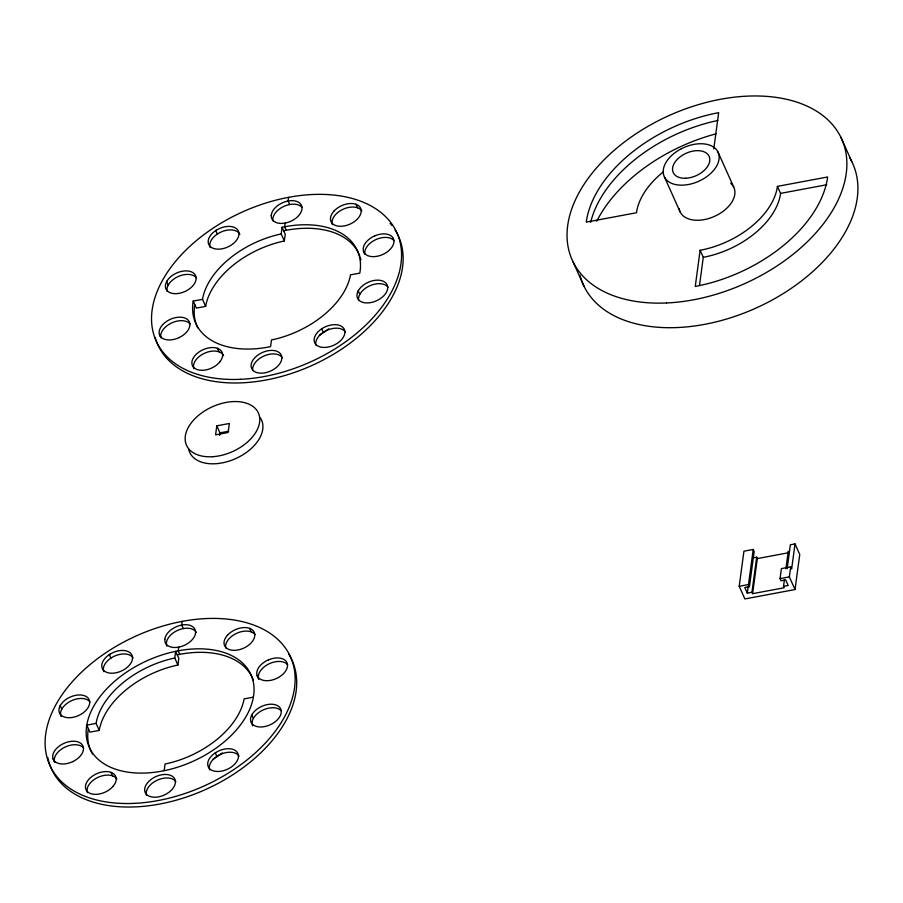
<?xml version="1.0" encoding="UTF-8"?>
<svg xmlns="http://www.w3.org/2000/svg" width="903" height="903" viewBox="0 0 903 903"><rect width="100%" height="100%" fill="white"/><g stroke="black" fill="none" stroke-linecap="round" stroke-linejoin="round"><path stroke-width="1.35" d="M174.764 658.016L175.667 651.334L178.817 658.343L177.914 665.037L175.588 665.534A78.775 49.146 -24.2 0 0 99.623 728.36L99.228 730.414L89.939 732.152L86.79 725.132L96.079 723.393L96.463 721.339A78.775 49.146 -24.2 0 1 172.439 658.524L174.764 658.016L177.914 665.037M178.715 647.124L178.207 650.815L179.787 654.325A88.618 55.286 -24.2 0 1 253.416 680.331M182.18 621.388L181.684 625.079L183.253 628.59M164.154 770.688L165.057 764.006L167.789 763.419A78.775 49.146 -24.2 0 0 243.754 700.593L244.081 698.911L253.371 697.172M216.799 425.832L215.591 434.851L228.12 432.514L229.339 423.484L216.799 425.832L219.96 432.853L219.61 435.427M281.194 233.956L282.097 227.274L284.637 226.755A88.618 55.286 -24.2 0 1 360.105 271.272L359.8 273.112L350.511 274.851L350.183 276.544A78.775 49.146 -24.2 0 1 274.219 339.359L271.487 339.946L270.584 346.639L268.439 347.068A88.618 55.286 -24.2 0 1 192.982 302.539L193.208 301.071L202.498 299.333L202.893 297.279A78.775 49.146 -24.2 0 1 278.869 234.464L281.194 233.956L284.343 240.977L282.018 241.485A78.775 49.146 -24.2 0 0 206.053 304.3L205.658 306.354L196.369 308.092L193.208 301.071M285.134 223.064L284.637 226.755L286.217 230.265A88.618 55.286 -24.2 0 1 359.846 256.283M288.61 197.328L288.102 201.019L289.682 204.529M284.343 240.977L285.246 234.295L282.097 227.274M700.13 250.255L695.254 286.443A128.012 79.859 -24.2 0 0 827.656 176.977L777.393 186.379L777.077 188.513A74.746 46.629 -24.2 0 1 701.778 249.962L700.13 250.255L703.279 257.276L699.532 285.111M713.788 148.848L718.664 112.661A128.012 79.859 -24.2 0 0 586.261 222.138L636.525 212.736L636.829 210.602A74.746 46.629 -24.2 0 1 663.366 171.852M787.19 568.461L790.373 544.791L795.012 543.922L799.753 554.453L795.024 589.546L744.885 598.926L739.207 586.284L743.937 551.191L753.215 549.453L754.163 551.564L749.445 586.657L744.794 587.526L747.323 593.136L751.962 592.266L756.691 557.185L753.204 557.828M747.323 593.136L748.226 586.386M749.445 586.657L748.497 584.546L753.215 549.453M784.436 579.613L783.533 586.363L784.165 587.763L752.594 593.677L757.324 558.585L756.691 557.185M783.533 586.363L788.172 585.494L785.655 579.884L781.005 580.753L780.057 578.642L781.411 568.619L790.701 566.881L791.638 568.992L795.012 543.922M785.892 568.822L788.263 551.27L788.883 552.681L757.324 558.585M795.024 589.546L789.346 576.904L790.701 566.881M777.393 186.379L780.553 193.389L780.237 195.533A74.746 46.629 -24.2 0 1 704.938 256.983L703.279 257.276M88.359 728.642L88.133 730.109A88.618 55.286 -24.2 0 0 92.535 754.073M194.788 304.582L194.563 306.049A88.618 55.286 -24.2 0 0 197.813 327.879M283.666 230.784L286.217 230.265M177.236 654.844L179.787 654.325M780.553 193.389L826.73 184.754M219.96 432.853L228.73 431.205M739.207 586.284L748.497 584.546M780.057 578.642L789.346 576.904M840.795 137.109L851.834 161.682M717.953 151.975L733.721 187.068M664.416 176.943L680.196 212.036M751.962 592.266L752.594 593.677M573.123 261.994L584.162 286.556M356.03 204.304L357.599 207.814M363.548 251.395L364.598 253.743M358.231 290.856L359.812 294.367M321.716 328.816L323.297 332.315M215.772 230.547L217.352 234.046M202.498 299.333L205.658 306.354M217.454 348.321L219.034 351.831M166.649 281.601L168.218 285.111M159.492 334.686L160.96 337.88A16.243 10.136 -24.2 0 1 173.263 322.258L174.256 321.897A16.243 10.136 -24.2 0 1 189.98 323.906M249.6 628.364L251.181 631.863M257.118 675.455L258.8 679.282M251.802 714.916L253.382 718.427M215.286 752.865L216.867 756.375M109.342 654.596L110.922 658.106M96.079 723.393L99.228 730.414M111.024 772.37L112.604 775.88M60.219 705.649L61.788 709.16M53.063 758.734L54.756 762.561M252.784 370.58A16.243 10.136 -24.2 0 1 252.772 367.792L252.93 367.058A16.243 10.136 -24.2 0 1 269.015 354.36L270.02 354.168A16.243 10.136 -24.2 0 1 282.244 357.565M210.185 247.603A16.243 10.136 -24.2 0 1 216.912 234.34L217.781 233.764A16.243 10.136 -24.2 0 1 238.663 232.726L239.114 233.234A16.243 10.136 -24.2 0 1 239.837 234.362M272.943 220.851A16.243 10.136 -24.2 0 1 272.808 219.485L272.841 218.774A16.243 10.136 -24.2 0 1 289.186 204.62L290.19 204.439A16.243 10.136 -24.2 0 1 301.997 207.295M167.1 291.217A16.243 10.136 -24.2 0 1 168.026 285.483L168.421 284.738A16.243 10.136 -24.2 0 1 188.93 274.444L189.822 274.535A16.243 10.136 -24.2 0 1 196.459 277.955M395.062 229.915A131.973 82.342 -24.2 0 1 311.648 365.625A131.973 82.342 -24.2 0 1 155.147 337.406M390.164 223.346A131.973 82.342 -24.2 0 1 391.913 225.468M360.252 257.423A88.618 55.286 -24.2 0 1 360.929 259.748M364.857 253.946A16.243 10.136 -24.2 0 1 375.366 239.826L376.337 239.385A16.243 10.136 -24.2 0 1 394.024 240.627M332.394 224.61A16.243 10.136 -24.2 0 1 334.934 215.309L335.555 214.598A16.243 10.136 -24.2 0 1 357.227 207.679L357.983 207.95A16.243 10.136 -24.2 0 1 361.832 211.02M193.829 368.627A16.243 10.136 -24.2 0 1 197.655 357.915L198.367 357.249A16.243 10.136 -24.2 0 1 218.65 351.685L219.406 351.967A16.243 10.136 -24.2 0 1 223.583 355.624M315.926 345.239A16.243 10.136 -24.2 0 1 322.856 332.609L323.726 332.033A16.243 10.136 -24.2 0 1 343.524 330.092L344.099 330.521A16.243 10.136 -24.2 0 1 345.454 332.044M358.683 300.473A16.243 10.136 -24.2 0 1 359.608 294.739L360.015 293.994A16.243 10.136 -24.2 0 1 378.65 283.666L379.599 283.666A16.243 10.136 -24.2 0 1 388.042 287.222M328.703 328.85A88.618 55.286 -24.2 0 1 319.38 335.261M258.585 678.65A16.243 10.136 -24.2 0 1 268.936 663.886L269.907 663.434A16.243 10.136 -24.2 0 1 287.594 664.687M225.773 648.027A16.243 10.136 -24.2 0 1 228.504 639.369L229.125 638.658A16.243 10.136 -24.2 0 1 250.797 631.728L251.553 632.01A16.243 10.136 -24.2 0 1 255.03 634.527M166.908 646.176A16.243 10.136 -24.2 0 1 166.683 645.555M166.513 644.9A16.243 10.136 -24.2 0 1 166.378 643.546L166.412 642.834A16.243 10.136 -24.2 0 1 182.756 628.68L183.761 628.488A16.243 10.136 -24.2 0 1 196.335 632.45M222.273 752.91A88.618 55.286 -24.2 0 1 212.95 759.321M103.755 671.663A16.243 10.136 -24.2 0 1 110.482 658.4L111.351 657.824A16.243 10.136 -24.2 0 1 132.233 656.786L132.685 657.294A16.243 10.136 -24.2 0 1 133.08 657.835M87.399 792.676A16.243 10.136 -24.2 0 1 91.226 781.975L91.937 781.298A16.243 10.136 -24.2 0 1 112.22 775.745L112.977 776.016A16.243 10.136 -24.2 0 1 116.837 779.097M61.088 716.53A16.243 10.136 -24.2 0 1 61.596 709.532L61.991 708.787A16.243 10.136 -24.2 0 1 82.5 698.504L83.392 698.595A16.243 10.136 -24.2 0 1 90.029 702.015M288.633 653.975A131.973 82.342 -24.2 0 1 202.249 790.983A131.973 82.342 -24.2 0 1 47.757 757.493M54.53 761.929A16.243 10.136 -24.2 0 1 66.833 746.318L67.827 745.957A16.243 10.136 -24.2 0 1 83.55 747.966M252.671 725.798A16.243 10.136 -24.2 0 1 252.434 725.177M252.253 724.533A16.243 10.136 -24.2 0 1 253.179 718.799L253.585 718.054A16.243 10.136 -24.2 0 1 272.221 707.726L273.169 707.715A16.243 10.136 -24.2 0 1 281.183 710.751M146.512 795.295A16.243 10.136 -24.2 0 1 146.342 791.852L146.5 791.118A16.243 10.136 -24.2 0 1 162.585 778.42L163.59 778.228A16.243 10.136 -24.2 0 1 175.814 781.626M209.699 769.932A16.243 10.136 -24.2 0 1 216.427 756.669L217.296 756.093A16.243 10.136 -24.2 0 1 237.094 754.14L237.67 754.581A16.243 10.136 -24.2 0 1 239.024 756.104M260.177 417.615A39.393 24.573 -24.2 0 1 235.062 458.882A39.393 24.573 -24.2 0 1 188.592 448.847M730.696 183.219A29.539 18.432 -24.2 0 1 715.989 215.67A29.539 18.432 -24.2 0 1 679.112 208.57M590.709 222.262A128.012 79.859 -24.2 0 1 717.862 120.471M849.509 157.438A147.708 92.151 -24.2 0 1 753.531 309.165A147.708 92.151 -24.2 0 1 579.986 275.234M596.725 221.28A137.866 86.011 -24.2 0 1 715.966 133.858M164.831 639.324L164.797 640.035A16.243 10.136 -24.2 0 0 178.207 647.214L179.212 647.022A16.243 10.136 -24.2 0 0 195.296 634.324L195.454 633.59A16.243 10.136 -24.2 0 0 182.18 624.978L181.176 625.169A16.243 10.136 -24.2 0 0 164.831 639.324M175.419 781.908L175.385 782.608A16.243 10.136 -24.2 0 1 159.041 796.762L158.048 796.954A16.243 10.136 -24.2 0 1 144.762 788.342L144.931 787.608A16.243 10.136 -24.2 0 1 161.016 774.909L162.009 774.718A16.243 10.136 -24.2 0 1 175.419 781.908M271.261 215.264L271.227 215.975A16.243 10.136 -24.2 0 0 284.637 223.154L285.641 222.973A16.243 10.136 -24.2 0 0 301.726 210.275L301.884 209.541A16.243 10.136 -24.2 0 0 288.61 200.929L287.606 201.109A16.243 10.136 -24.2 0 0 271.261 215.264M281.849 357.848L281.815 358.559A16.243 10.136 -24.2 0 1 265.471 372.713L264.477 372.894A16.243 10.136 -24.2 0 1 251.192 364.281L251.361 363.548A16.243 10.136 -24.2 0 1 267.446 350.849L268.439 350.669A16.243 10.136 -24.2 0 1 281.849 357.848M86.711 725.549L86.553 726.599A88.618 55.286 -24.2 0 0 162.009 771.117L167.495 769.977A88.618 55.286 -24.2 0 0 252.964 699.306L253.675 695.333A88.618 55.286 -24.2 0 0 178.207 650.815L172.733 651.966A88.618 55.286 -24.2 0 0 87.264 722.637L86.711 725.549M166.841 281.228L166.445 281.973A16.243 10.136 -24.2 0 0 175.069 293.667L176.017 293.667A16.243 10.136 -24.2 0 0 194.653 283.328L195.048 282.594A16.243 10.136 -24.2 0 0 188.242 271.024L187.35 270.934A16.243 10.136 -24.2 0 0 166.841 281.228M60.411 705.277L60.016 706.022A16.243 10.136 -24.2 0 0 68.639 717.727L69.587 717.727A16.243 10.136 -24.2 0 0 88.223 707.388L88.618 706.643A16.243 10.136 -24.2 0 0 81.823 695.084L80.92 694.994A16.243 10.136 -24.2 0 0 60.411 705.277M358.435 290.484L358.028 291.229A16.243 10.136 -24.2 0 0 364.835 302.798L365.726 302.889A16.243 10.136 -24.2 0 0 386.236 292.595L386.642 291.85A16.243 10.136 -24.2 0 0 378.018 280.156L377.07 280.156A16.243 10.136 -24.2 0 0 358.435 290.484M252.005 714.544L251.598 715.289A16.243 10.136 -24.2 0 0 258.405 726.847L259.296 726.949A16.243 10.136 -24.2 0 0 279.806 716.655L280.212 715.91A16.243 10.136 -24.2 0 0 271.589 704.205L270.64 704.216A16.243 10.136 -24.2 0 0 252.005 714.544M333.975 211.088L333.365 211.799A16.243 10.136 -24.2 0 0 335.25 225.366L336.006 225.637A16.243 10.136 -24.2 0 0 356.29 220.084L357.012 219.406A16.243 10.136 -24.2 0 0 356.403 204.439L355.647 204.168A16.243 10.136 -24.2 0 0 333.975 211.088M219.722 362.024L219.102 362.735A16.243 10.136 -24.2 0 1 197.43 369.654L196.673 369.383A16.243 10.136 -24.2 0 1 196.075 354.405L196.786 353.739A16.243 10.136 -24.2 0 1 217.081 348.186L217.837 348.456A16.243 10.136 -24.2 0 1 219.722 362.024M227.545 635.148L226.935 635.859A16.243 10.136 -24.2 0 0 228.82 649.426L229.576 649.697A16.243 10.136 -24.2 0 0 249.86 644.144L250.582 643.467A16.243 10.136 -24.2 0 0 249.973 628.499L249.217 628.217A16.243 10.136 -24.2 0 0 227.545 635.148M113.293 786.073L112.672 786.784A16.243 10.136 -24.2 0 1 91 793.714L90.244 793.444A16.243 10.136 -24.2 0 1 89.645 778.465L90.356 777.788A16.243 10.136 -24.2 0 1 110.651 772.234L111.408 772.505A16.243 10.136 -24.2 0 1 113.293 786.073M216.201 230.254L215.332 230.829A16.243 10.136 -24.2 0 0 210.568 246.812L211.133 247.241A16.243 10.136 -24.2 0 0 230.931 245.3L231.8 244.724A16.243 10.136 -24.2 0 0 237.534 229.723L237.083 229.215A16.243 10.136 -24.2 0 0 216.201 230.254M322.145 328.523L321.276 329.098A16.243 10.136 -24.2 0 0 315.542 344.099L315.994 344.607A16.243 10.136 -24.2 0 0 336.875 343.569L337.745 342.993A16.243 10.136 -24.2 0 0 342.519 327.01L341.955 326.581A16.243 10.136 -24.2 0 0 322.145 328.523M109.771 654.314L108.902 654.889A16.243 10.136 -24.2 0 0 104.138 670.861L104.703 671.301A16.243 10.136 -24.2 0 0 124.501 669.349L125.37 668.773A16.243 10.136 -24.2 0 0 131.104 653.783L130.653 653.275A16.243 10.136 -24.2 0 0 109.771 654.314M215.715 752.583L214.846 753.158A16.243 10.136 -24.2 0 0 209.112 768.148L209.564 768.656A16.243 10.136 -24.2 0 0 230.446 767.618L231.315 767.042A16.243 10.136 -24.2 0 0 236.089 751.07L235.525 750.63A16.243 10.136 -24.2 0 0 215.715 752.583M681.291 148.781L679.598 149.695A29.539 18.432 -24.2 0 0 673.943 184.167A29.539 18.432 -24.2 0 0 718.698 161.016A29.539 18.432 -24.2 0 0 683.018 147.923L681.291 148.781M374.756 235.875L373.786 236.315A16.243 10.136 -24.2 0 0 363.435 251.09L363.649 251.711A16.243 10.136 -24.2 0 0 380.4 255.425L381.393 255.064A16.243 10.136 -24.2 0 0 393.697 239.453L393.482 238.821A16.243 10.136 -24.2 0 0 374.756 235.875M179.291 337.508L178.331 337.948A16.243 10.136 -24.2 0 1 159.605 334.99L159.391 334.37A16.243 10.136 -24.2 0 1 171.683 318.748L172.687 318.398A16.243 10.136 -24.2 0 1 189.427 322.111L189.641 322.732A16.243 10.136 -24.2 0 1 179.291 337.508M268.326 659.924L267.356 660.375A16.243 10.136 -24.2 0 0 257.005 675.139L257.22 675.771A16.243 10.136 -24.2 0 0 273.97 679.485L274.963 679.124A16.243 10.136 -24.2 0 0 287.267 663.513L287.052 662.881A16.243 10.136 -24.2 0 0 268.326 659.924M72.861 761.568L71.901 762.008A16.243 10.136 -24.2 0 1 53.175 759.051L52.961 758.418A16.243 10.136 -24.2 0 1 65.253 742.808L66.258 742.447A16.243 10.136 -24.2 0 1 82.997 746.16L83.211 746.792A16.243 10.136 -24.2 0 1 72.861 761.568M240.435 379.316A131.973 82.342 -24.2 0 0 398.257 236.067A131.973 82.342 -24.2 0 0 190.939 245.345A131.973 82.342 -24.2 0 0 240.435 379.316M134.005 803.377A131.973 82.342 -24.2 0 0 291.827 660.127A131.973 82.342 -24.2 0 0 84.51 669.405A131.973 82.342 -24.2 0 0 134.005 803.377M212.589 456.704A39.393 24.573 -24.2 0 0 258.563 413.416A39.393 24.573 -24.2 0 0 196.233 417.4A39.393 24.573 -24.2 0 0 212.589 456.704M685.795 178.241A19.685 12.281 -24.2 0 0 709.34 156.874A19.685 12.281 -24.2 0 0 678.413 158.251A19.685 12.281 -24.2 0 0 685.795 178.241M666.549 302.968A147.708 92.151 -24.2 0 0 843.176 142.651A147.708 92.151 -24.2 0 0 611.15 153.036A147.708 92.151 -24.2 0 0 666.549 302.968"/></g></svg>
